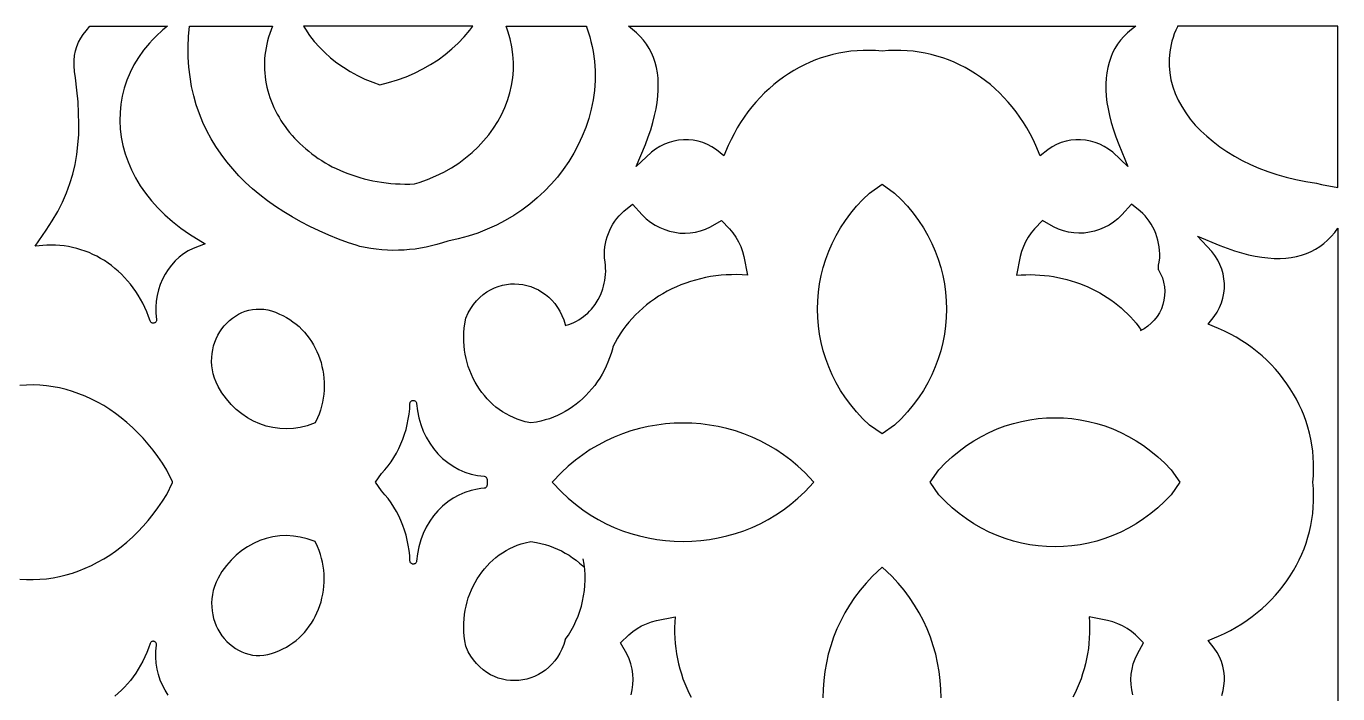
# Model space of a CAD drawing. Extents: x -1917 to -261, y -485 to 605.
# Drawn here: x -909.6 to -791.6, y 475.1 to 535.1 of the extents above; entities that cross this region are included whole.
import ezdxf

# ---------------------------------------------------------------- set-up
doc = ezdxf.new("R2010")
doc.units = 0
doc.layers.add('LAYER_1', color=18, linetype='CONTINUOUS')

msp = doc.modelspace()

# ---------------------------------------------------------------- linework, layer by layer
at = {"layer": 'LAYER_1'}
for points in [[(-903.85, 535.12), (-896.85, 535.12), (-897.27, 534.79), (-897.91, 534.2), (-898.2, 533.91), (-898.48, 533.6), (-899.01, 532.97), (-899.47, 532.32), (-899.88, 531.66), (-900.22, 530.97), (-900.52, 530.27), (-900.75, 529.56), (-900.94, 528.84), (-901.06, 528.11), (-901.13, 527.37), (-901.15, 526.63), (-901.11, 525.89), (-901.02, 525.14), (-900.87, 524.4), (-900.67, 523.66), (-900.41, 522.93), (-900.1, 522.21), (-899.73, 521.49), (-899.31, 520.79), (-898.84, 520.11), (-898.31, 519.44), (-897.73, 518.79), (-897.1, 518.16), (-896.41, 517.56), (-895.66, 516.98), (-894.87, 516.43), (-893.47, 515.58), (-894.54, 515.16), (-894.99, 514.93), (-895.41, 514.67), (-895.8, 514.37), (-896.17, 514.03), (-896.5, 513.66), (-896.81, 513.26), (-897.08, 512.84), (-897.31, 512.39), (-897.51, 511.92), (-897.67, 511.43), (-897.79, 510.92), (-897.88, 510.4), (-897.91, 509.87), (-897.91, 509.33), (-897.85, 508.78), (-897.85, 508.71), (-897.86, 508.65), (-897.88, 508.6), (-897.91, 508.55), (-897.95, 508.51), (-897.99, 508.48), (-898.03, 508.46), (-898.08, 508.44), (-898.13, 508.43), (-898.18, 508.43), (-898.23, 508.44), (-898.28, 508.46), (-898.33, 508.49), (-898.37, 508.53), (-898.4, 508.58), (-898.43, 508.64), (-898.57, 509.05), (-898.73, 509.45), (-898.9, 509.84), (-899.08, 510.22), (-899.28, 510.59), (-899.49, 510.94), (-899.71, 511.29), (-899.95, 511.62), (-900.2, 511.94), (-900.45, 512.25), (-900.72, 512.55), (-901, 512.83), (-901.29, 513.11), (-901.59, 513.36), (-901.9, 513.61), (-902.21, 513.84), (-902.54, 514.06), (-902.87, 514.26), (-903.21, 514.45), (-903.56, 514.62), (-903.91, 514.78), (-904.27, 514.92), (-904.64, 515.04), (-905.01, 515.15), (-905.39, 515.25), (-905.77, 515.32), (-906.15, 515.38), (-906.54, 515.42), (-906.93, 515.45), (-907.33, 515.45), (-907.72, 515.44), (-908.77, 515.36), (-907.77, 516.78), (-907.22, 517.63), (-906.73, 518.48), (-906.31, 519.32), (-905.94, 520.15), (-905.63, 521), (-905.38, 521.84), (-905.17, 522.7), (-905.02, 523.58), (-904.91, 524.47), (-904.84, 525.39), (-904.82, 526.34), (-904.85, 527.31), (-904.9, 528.33), (-905, 529.38), (-905.13, 530.47), (-905.22, 531.04), (-905.26, 531.56), (-905.26, 532.05), (-905.21, 532.5), (-905.13, 532.92), (-905.01, 533.31), (-904.85, 533.68), (-904.65, 534.04), (-904.43, 534.38), (-904.18, 534.72)], [(-894.88, 535.12), (-887.41, 535.12), (-887.54, 534.8), (-887.66, 534.47), (-887.77, 534.15), (-887.86, 533.82), (-887.94, 533.5), (-888, 533.17), (-888.06, 532.85), (-888.1, 532.52), (-888.13, 532.2), (-888.14, 531.87), (-888.14, 531.55), (-888.14, 531.23), (-888.12, 530.91), (-888.08, 530.59), (-888.04, 530.27), (-887.98, 529.95), (-887.92, 529.64), (-887.84, 529.33), (-887.75, 529.02), (-887.65, 528.71), (-887.54, 528.41), (-887.42, 528.11), (-887.29, 527.81), (-887.15, 527.51), (-887, 527.22), (-886.83, 526.94), (-886.66, 526.65), (-886.48, 526.38), (-886.29, 526.1), (-886.09, 525.83), (-885.88, 525.57), (-885.66, 525.31), (-885.43, 525.06), (-885.19, 524.81), (-884.95, 524.57), (-884.69, 524.33), (-884.43, 524.1), (-884.16, 523.88), (-883.88, 523.66), (-883.59, 523.45), (-883.3, 523.24), (-882.99, 523.05), (-882.68, 522.86), (-882.36, 522.68), (-882.04, 522.5), (-881.7, 522.34), (-881.36, 522.18), (-881.02, 522.03), (-880.66, 521.89), (-880.3, 521.76), (-879.94, 521.64), (-879.56, 521.52), (-879.19, 521.42), (-878.8, 521.32), (-878.41, 521.24), (-878.01, 521.17), (-877.61, 521.1), (-877.2, 521.05), (-876.79, 521), (-876.37, 520.97), (-875.95, 520.95), (-875.52, 520.94), (-875.08, 520.94), (-874.65, 520.96), (-874.24, 521.08), (-873.47, 521.35), (-872.72, 521.67), (-872, 522.02), (-871.32, 522.41), (-870.67, 522.83), (-870.06, 523.29), (-869.48, 523.77), (-868.94, 524.28), (-868.44, 524.81), (-867.97, 525.37), (-867.55, 525.95), (-867.17, 526.55), (-866.83, 527.17), (-866.54, 527.81), (-866.29, 528.46), (-866.08, 529.13), (-865.93, 529.8), (-865.82, 530.49), (-865.76, 531.18), (-865.75, 531.87), (-865.8, 532.57), (-865.9, 533.27), (-866.05, 533.98), (-866.26, 534.67), (-866.42, 535.12), (-859.18, 535.12), (-859.17, 535.07), (-859.02, 534.62), (-858.89, 534.18), (-858.78, 533.74), (-858.68, 533.3), (-858.6, 532.85), (-858.48, 531.98), (-858.42, 531.1), (-858.42, 530.23), (-858.48, 529.36), (-858.59, 528.51), (-858.76, 527.67), (-858.97, 526.84), (-859.24, 526.03), (-859.56, 525.23), (-859.92, 524.45), (-860.32, 523.7), (-860.77, 522.96), (-861.27, 522.26), (-861.8, 521.57), (-862.37, 520.92), (-862.97, 520.29), (-863.61, 519.69), (-864.29, 519.13), (-865, 518.6), (-865.73, 518.11), (-866.5, 517.66), (-867.29, 517.24), (-868.11, 516.87), (-868.96, 516.54), (-869.82, 516.25), (-870.71, 516.02), (-871.66, 515.82), (-872.14, 515.65), (-872.63, 515.51), (-873.11, 515.38), (-873.6, 515.27), (-874.1, 515.18), (-874.59, 515.1), (-875.09, 515.05), (-875.59, 515.01), (-876.09, 514.99), (-876.59, 514.98), (-877.09, 515), (-877.59, 515.03), (-878.09, 515.08), (-878.58, 515.15), (-879.08, 515.24), (-879.57, 515.34), (-879.89, 515.45), (-880.58, 515.66), (-881.48, 515.99), (-882.36, 516.35), (-883.21, 516.72), (-884.05, 517.12), (-884.86, 517.54), (-885.65, 517.98), (-886.41, 518.45), (-887.15, 518.93), (-887.87, 519.44), (-888.55, 519.97), (-889.21, 520.52), (-889.84, 521.09), (-890.44, 521.69), (-891, 522.31), (-891.54, 522.95), (-892.04, 523.61), (-892.5, 524.3), (-892.93, 525), (-893.32, 525.73), (-893.68, 526.48), (-893.99, 527.26), (-894.27, 528.05), (-894.5, 528.87), (-894.69, 529.7), (-894.83, 530.56), (-894.94, 531.44), (-894.99, 532.34), (-895, 533.26), (-894.96, 534.2)], [(-884.62, 535.12), (-884.46, 534.85), (-884.08, 534.29), (-883.66, 533.75), (-883.2, 533.24), (-882.71, 532.75), (-882.19, 532.28), (-881.63, 531.84), (-881.04, 531.43), (-880.43, 531.04), (-879.78, 530.69), (-879.11, 530.37), (-878.41, 530.08), (-877.76, 529.86), (-877, 530.05), (-876.19, 530.3), (-875.4, 530.58), (-874.64, 530.91), (-873.9, 531.28), (-873.2, 531.68), (-872.52, 532.11), (-871.88, 532.58), (-871.28, 533.08), (-870.71, 533.61), (-870.18, 534.17), (-869.68, 534.76), (-869.42, 535.12)], [(-832.61, 532.88), (-832.61, 532.88), (-833.2, 532.93), (-833.76, 532.95), (-834.31, 532.95), (-834.86, 532.92), (-835.41, 532.87), (-835.95, 532.79), (-836.49, 532.7), (-837.02, 532.58), (-837.55, 532.44), (-838.07, 532.27), (-838.58, 532.09), (-839.08, 531.88), (-839.58, 531.65), (-840.07, 531.41), (-840.54, 531.14), (-841.01, 530.85), (-841.47, 530.54), (-841.91, 530.22), (-842.35, 529.87), (-842.77, 529.51), (-843.18, 529.13), (-843.57, 528.73), (-843.95, 528.31), (-844.32, 527.88), (-844.67, 527.43), (-845.01, 526.96), (-845.33, 526.48), (-845.64, 525.98), (-845.92, 525.46), (-846.19, 524.94), (-846.44, 524.39), (-846.83, 523.47), (-847.51, 524.01), (-847.9, 524.27), (-848.31, 524.48), (-848.73, 524.66), (-849.15, 524.78), (-849.59, 524.87), (-850.02, 524.92), (-850.46, 524.92), (-850.9, 524.88), (-851.33, 524.8), (-851.76, 524.68), (-852.18, 524.52), (-852.58, 524.32), (-852.97, 524.07), (-853.35, 523.79), (-854.71, 522.52), (-853.89, 524.5), (-853.63, 525.17), (-853.41, 525.82), (-853.22, 526.46), (-853.06, 527.09), (-852.93, 527.69), (-852.83, 528.28), (-852.77, 528.85), (-852.73, 529.4), (-852.73, 529.93), (-852.75, 530.44), (-852.81, 530.94), (-852.9, 531.41), (-853.02, 531.87), (-853.16, 532.3), (-853.34, 532.72), (-853.55, 533.12), (-853.79, 533.5), (-854.05, 533.87), (-854.35, 534.21), (-854.68, 534.53), (-855.04, 534.84), (-855.42, 535.12), (-832.61, 535.12), (-809.8, 535.12), (-810.17, 534.84), (-810.54, 534.53), (-810.87, 534.21), (-811.16, 533.87), (-811.43, 533.5), (-811.67, 533.12), (-811.88, 532.72), (-812.05, 532.3), (-812.2, 531.87), (-812.32, 531.41), (-812.41, 530.94), (-812.46, 530.44), (-812.49, 529.93), (-812.49, 529.4), (-812.45, 528.85), (-812.39, 528.28), (-812.29, 527.69), (-812.16, 527.09), (-812, 526.46), (-811.81, 525.82), (-811.59, 525.17), (-811.33, 524.5), (-810.5, 522.52), (-811.87, 523.79), (-812.25, 524.07), (-812.64, 524.32), (-813.04, 524.52), (-813.46, 524.68), (-813.88, 524.8), (-814.32, 524.88), (-814.76, 524.92), (-815.19, 524.92), (-815.63, 524.87), (-816.06, 524.78), (-816.49, 524.66), (-816.91, 524.48), (-817.31, 524.27), (-817.71, 524.01), (-818.39, 523.47), (-818.78, 524.39), (-819.03, 524.94), (-819.3, 525.46), (-819.58, 525.98), (-819.89, 526.48), (-820.21, 526.96), (-820.55, 527.43), (-820.9, 527.88), (-821.27, 528.31), (-821.65, 528.73), (-822.04, 529.13), (-822.45, 529.51), (-822.87, 529.87), (-823.31, 530.22), (-823.75, 530.54), (-824.21, 530.85), (-824.68, 531.14), (-825.15, 531.41), (-825.64, 531.65), (-826.13, 531.88), (-826.64, 532.09), (-827.15, 532.27), (-827.67, 532.44), (-828.19, 532.58), (-828.73, 532.7), (-829.26, 532.79), (-829.81, 532.87), (-830.35, 532.92), (-830.91, 532.95), (-831.46, 532.95), (-832.02, 532.93), (-832.61, 532.88)], [(-832.61, 520.92), (-831.48, 520.13), (-830.88, 519.55), (-830.32, 518.94), (-829.8, 518.31), (-829.32, 517.66), (-828.88, 516.99), (-828.49, 516.31), (-828.14, 515.61), (-827.82, 514.9), (-827.55, 514.18), (-827.33, 513.45), (-827.14, 512.71), (-826.99, 511.96), (-826.89, 511.21), (-826.83, 510.45), (-826.81, 509.7), (-826.83, 508.94), (-826.89, 508.19), (-826.99, 507.44), (-827.14, 506.69), (-827.33, 505.95), (-827.55, 505.22), (-827.82, 504.5), (-828.14, 503.79), (-828.49, 503.09), (-828.88, 502.4), (-829.32, 501.74), (-829.8, 501.09), (-830.32, 500.46), (-830.88, 499.85), (-831.48, 499.27), (-832.61, 498.48), (-833.74, 499.27), (-834.34, 499.85), (-834.9, 500.46), (-835.42, 501.09), (-835.9, 501.74), (-836.34, 502.4), (-836.73, 503.09), (-837.08, 503.79), (-837.39, 504.5), (-837.66, 505.22), (-837.89, 505.95), (-838.08, 506.69), (-838.22, 507.44), (-838.33, 508.19), (-838.39, 508.94), (-838.41, 509.7), (-838.39, 510.45), (-838.33, 511.21), (-838.22, 511.96), (-838.08, 512.71), (-837.89, 513.45), (-837.66, 514.18), (-837.39, 514.9), (-837.08, 515.61), (-836.73, 516.31), (-836.34, 516.99), (-835.9, 517.66), (-835.42, 518.31), (-834.9, 518.94), (-834.34, 519.55), (-833.74, 520.13)], [(-856.81, 506.31), (-856.86, 506.1), (-856.97, 505.71), (-857.11, 505.31), (-857.26, 504.93), (-857.42, 504.56), (-857.6, 504.19), (-857.79, 503.84), (-858, 503.5), (-858.22, 503.16), (-858.45, 502.84), (-858.7, 502.53), (-858.96, 502.23), (-859.23, 501.94), (-859.51, 501.66), (-859.81, 501.4), (-860.11, 501.16), (-860.43, 500.92), (-860.75, 500.71), (-861.09, 500.5), (-861.44, 500.32), (-861.79, 500.14), (-862.15, 499.99), (-862.52, 499.85), (-862.9, 499.74), (-863.29, 499.64), (-863.68, 499.55), (-864.2, 499.47), (-864.69, 499.58), (-865.05, 499.68), (-865.41, 499.81), (-865.75, 499.95), (-866.09, 500.1), (-866.42, 500.28), (-866.73, 500.47), (-867.03, 500.68), (-867.33, 500.9), (-867.61, 501.14), (-867.87, 501.39), (-868.13, 501.65), (-868.37, 501.93), (-868.6, 502.22), (-868.82, 502.52), (-869.02, 502.83), (-869.21, 503.15), (-869.38, 503.48), (-869.54, 503.82), (-869.68, 504.17), (-869.81, 504.53), (-869.92, 504.89), (-870.01, 505.26), (-870.09, 505.64), (-870.15, 506.02), (-870.19, 506.41), (-870.22, 506.8), (-870.22, 507.19), (-870.21, 507.59), (-870.18, 507.98), (-870.13, 508.38), (-870.04, 508.88), (-869.81, 509.37), (-869.59, 509.76), (-869.34, 510.12), (-869.07, 510.45), (-868.78, 510.74), (-868.48, 511.01), (-868.15, 511.24), (-867.82, 511.44), (-867.47, 511.6), (-867.12, 511.74), (-866.75, 511.84), (-866.39, 511.92), (-866.02, 511.96), (-865.65, 511.97), (-865.28, 511.95), (-864.91, 511.9), (-864.55, 511.82), (-864.2, 511.72), (-863.85, 511.58), (-863.51, 511.42), (-863.19, 511.23), (-862.87, 511.01), (-862.57, 510.76), (-862.29, 510.49), (-862.03, 510.19), (-861.79, 509.86), (-861.58, 509.51), (-861.39, 509.13), (-861.23, 508.73), (-861.1, 508.31), (-861.08, 508.24), (-861.01, 508.26), (-860.77, 508.33), (-860.54, 508.42), (-860.31, 508.51), (-860.08, 508.62), (-859.87, 508.75), (-859.66, 508.88), (-859.46, 509.03), (-859.26, 509.18), (-859.07, 509.35), (-858.9, 509.53), (-858.73, 509.71), (-858.42, 510.12), (-858.14, 510.55), (-857.91, 511.02), (-857.72, 511.52), (-857.65, 511.76), (-857.59, 512.02), (-857.54, 512.28), (-857.5, 512.55), (-857.48, 512.82), (-857.46, 513.1), (-857.47, 513.37), (-857.48, 513.65), (-857.51, 513.93), (-857.57, 514.3), (-857.58, 514.66), (-857.56, 514.98), (-857.53, 515.3), (-857.48, 515.61), (-857.41, 515.91), (-857.32, 516.21), (-857.22, 516.5), (-857.1, 516.79), (-856.96, 517.06), (-856.81, 517.33), (-856.64, 517.59), (-856.46, 517.83), (-856.26, 518.07), (-856.05, 518.29), (-855.82, 518.5), (-855.04, 519.13), (-854.18, 518.17), (-853.81, 517.82), (-853.42, 517.52), (-853.02, 517.25), (-852.59, 517.03), (-852.15, 516.84), (-851.71, 516.7), (-851.25, 516.6), (-850.79, 516.54), (-850.32, 516.52), (-849.85, 516.55), (-849.39, 516.62), (-848.92, 516.73), (-848.47, 516.89), (-848.02, 517.1), (-847.05, 517.66), (-846.32, 516.92), (-846.02, 516.56), (-845.76, 516.17), (-845.52, 515.76), (-845.32, 515.33), (-845.16, 514.88), (-845.03, 514.42), (-844.7, 512.75), (-845.19, 512.78), (-845.67, 512.8), (-846.15, 512.79), (-846.62, 512.77), (-847.09, 512.74), (-847.56, 512.69), (-848.02, 512.62), (-848.48, 512.53), (-848.94, 512.43), (-849.38, 512.31), (-849.82, 512.18), (-850.26, 512.04), (-850.69, 511.87), (-851.1, 511.7), (-851.52, 511.51), (-851.92, 511.3), (-852.31, 511.08), (-852.7, 510.85), (-853.07, 510.6), (-853.43, 510.35), (-853.79, 510.07), (-854.13, 509.79), (-854.46, 509.49), (-854.77, 509.18), (-855.08, 508.86), (-855.37, 508.53), (-855.64, 508.19), (-855.91, 507.83), (-856.15, 507.47), (-856.39, 507.09), (-856.6, 506.7)], [(-888.56, 499.38), (-889.13, 499.63), (-889.67, 499.93), (-890.19, 500.29), (-890.68, 500.69), (-891.14, 501.14), (-891.57, 501.63), (-891.96, 502.18), (-892.31, 502.76), (-892.48, 503.13), (-892.63, 503.5), (-892.74, 503.87), (-892.82, 504.24), (-892.87, 504.61), (-892.89, 504.98), (-892.88, 505.34), (-892.85, 505.7), (-892.79, 506.05), (-892.71, 506.39), (-892.6, 506.72), (-892.47, 507.04), (-892.32, 507.35), (-892.15, 507.65), (-891.96, 507.93), (-891.75, 508.19), (-891.52, 508.44), (-891.28, 508.67), (-891.03, 508.88), (-890.75, 509.07), (-890.47, 509.24), (-890.17, 509.39), (-889.87, 509.51), (-889.55, 509.6), (-889.22, 509.67), (-888.89, 509.71), (-888.55, 509.71), (-888.2, 509.69), (-887.85, 509.63), (-887.5, 509.54), (-887.15, 509.42), (-886.8, 509.26), (-886.48, 509.12), (-886.17, 508.95), (-885.87, 508.77), (-885.58, 508.57), (-885.3, 508.35), (-885.03, 508.13), (-884.78, 507.88), (-884.54, 507.63), (-884.32, 507.36), (-884.11, 507.08), (-883.91, 506.8), (-883.73, 506.5), (-883.57, 506.19), (-883.42, 505.88), (-883.28, 505.55), (-883.16, 505.22), (-883.05, 504.89), (-882.97, 504.54), (-882.89, 504.2), (-882.84, 503.85), (-882.8, 503.49), (-882.78, 503.14), (-882.77, 502.78), (-882.78, 502.42), (-882.81, 502.06), (-882.86, 501.7), (-882.92, 501.34), (-883.01, 500.98), (-883.11, 500.62), (-883.23, 500.27), (-883.37, 499.92), (-883.58, 499.47), (-884.3, 499.22), (-884.92, 499.06), (-885.54, 498.97), (-886.16, 498.94), (-886.77, 498.96), (-887.38, 499.05), (-887.98, 499.19)], [(-878.15, 494.14), (-877.61, 494.92), (-877.31, 495.26), (-877.02, 495.62), (-876.76, 495.99), (-876.51, 496.37), (-876.28, 496.76), (-876.07, 497.17), (-875.87, 497.59), (-875.7, 498.01), (-875.55, 498.45), (-875.41, 498.89), (-875.3, 499.34), (-875.21, 499.8), (-875.14, 500.26), (-875.08, 500.73), (-875.06, 501.21), (-875.05, 501.28), (-875.03, 501.33), (-875, 501.38), (-874.96, 501.42), (-874.92, 501.46), (-874.87, 501.48), (-874.82, 501.49), (-874.77, 501.5), (-874.72, 501.5), (-874.67, 501.49), (-874.62, 501.46), (-874.57, 501.44), (-874.54, 501.4), (-874.5, 501.35), (-874.48, 501.29), (-874.47, 501.23), (-874.39, 500.56), (-874.26, 499.93), (-874.09, 499.32), (-873.86, 498.74), (-873.59, 498.18), (-873.28, 497.66), (-872.93, 497.16), (-872.54, 496.71), (-872.12, 496.29), (-871.66, 495.92), (-871.17, 495.59), (-870.66, 495.3), (-870.12, 495.06), (-869.56, 494.88), (-868.98, 494.75), (-868.68, 494.71), (-868.38, 494.68), (-868.31, 494.66), (-868.26, 494.64), (-868.21, 494.6), (-868.17, 494.54), (-868.14, 494.47), (-868.12, 494.38), (-868.11, 494.27), (-868.11, 494.14), (-868.11, 494.01), (-868.12, 493.9), (-868.14, 493.81), (-868.17, 493.74), (-868.21, 493.69), (-868.26, 493.65), (-868.31, 493.62), (-868.38, 493.61), (-868.68, 493.58), (-868.98, 493.53), (-869.56, 493.4), (-870.12, 493.22), (-870.66, 492.98), (-871.17, 492.7), (-871.66, 492.37), (-872.12, 491.99), (-872.54, 491.57), (-872.93, 491.12), (-873.28, 490.63), (-873.59, 490.1), (-873.86, 489.55), (-874.09, 488.96), (-874.26, 488.35), (-874.39, 487.72), (-874.47, 487.06), (-874.48, 486.99), (-874.5, 486.93), (-874.54, 486.89), (-874.57, 486.85), (-874.62, 486.82), (-874.67, 486.8), (-874.72, 486.79), (-874.77, 486.78), (-874.82, 486.79), (-874.87, 486.8), (-874.92, 486.83), (-874.96, 486.86), (-875, 486.9), (-875.03, 486.95), (-875.05, 487.01), (-875.06, 487.07), (-875.08, 487.55), (-875.14, 488.02), (-875.21, 488.48), (-875.3, 488.94), (-875.41, 489.39), (-875.55, 489.84), (-875.7, 490.27), (-875.87, 490.7), (-876.07, 491.11), (-876.28, 491.52), (-876.51, 491.91), (-876.76, 492.3), (-877.02, 492.67), (-877.31, 493.02), (-877.61, 493.36)], [(-862.26, 494.14), (-861.44, 493.27), (-860.82, 492.7), (-860.18, 492.17), (-859.52, 491.67), (-858.84, 491.22), (-858.14, 490.8), (-857.43, 490.42), (-856.7, 490.09), (-855.95, 489.79), (-855.19, 489.53), (-854.43, 489.32), (-853.65, 489.14), (-852.87, 489), (-852.08, 488.9), (-851.29, 488.84), (-850.5, 488.82), (-849.7, 488.84), (-848.91, 488.9), (-848.13, 489), (-847.34, 489.14), (-846.57, 489.32), (-845.8, 489.53), (-845.04, 489.79), (-844.3, 490.09), (-843.57, 490.42), (-842.85, 490.8), (-842.15, 491.22), (-841.47, 491.67), (-840.81, 492.17), (-840.17, 492.7), (-839.56, 493.27), (-838.73, 494.14), (-839.56, 495.01), (-840.17, 495.58), (-840.81, 496.12), (-841.47, 496.61), (-842.15, 497.07), (-842.85, 497.48), (-843.57, 497.86), (-844.3, 498.2), (-845.04, 498.49), (-845.8, 498.75), (-846.57, 498.97), (-847.34, 499.15), (-848.13, 499.28), (-848.91, 499.38), (-849.7, 499.44), (-850.5, 499.46), (-851.29, 499.44), (-852.08, 499.38), (-852.87, 499.28), (-853.65, 499.15), (-854.43, 498.97), (-855.19, 498.75), (-855.95, 498.49), (-856.7, 498.2), (-857.43, 497.86), (-858.14, 497.48), (-858.84, 497.07), (-859.52, 496.61), (-860.18, 496.12), (-860.82, 495.58), (-861.44, 495.01)], [(-828.28, 494.14), (-827.49, 495.27), (-826.9, 495.88), (-826.29, 496.44), (-825.66, 496.95), (-825.01, 497.43), (-824.35, 497.87), (-823.66, 498.26), (-822.97, 498.62), (-822.25, 498.93), (-821.53, 499.2), (-820.8, 499.42), (-820.06, 499.61), (-819.31, 499.76), (-818.56, 499.86), (-817.81, 499.92), (-817.05, 499.94), (-816.3, 499.92), (-815.54, 499.86), (-814.79, 499.76), (-814.04, 499.61), (-813.3, 499.42), (-812.57, 499.2), (-811.85, 498.93), (-811.14, 498.62), (-810.44, 498.26), (-809.76, 497.87), (-809.09, 497.43), (-808.44, 496.95), (-807.81, 496.44), (-807.2, 495.88), (-806.62, 495.27), (-805.83, 494.14), (-806.62, 493.01), (-807.2, 492.41), (-807.81, 491.85), (-808.44, 491.33), (-809.09, 490.85), (-809.76, 490.41), (-810.44, 490.02), (-811.14, 489.67), (-811.85, 489.36), (-812.57, 489.09), (-813.3, 488.86), (-814.04, 488.67), (-814.79, 488.53), (-815.54, 488.42), (-816.3, 488.36), (-817.05, 488.34), (-817.81, 488.36), (-818.56, 488.42), (-819.31, 488.53), (-820.06, 488.67), (-820.8, 488.86), (-821.53, 489.09), (-822.25, 489.36), (-822.97, 489.67), (-823.66, 490.02), (-824.35, 490.41), (-825.01, 490.85), (-825.66, 491.33), (-826.29, 491.85), (-826.9, 492.41), (-827.49, 493.01)], [(-888.56, 488.9), (-889.13, 488.65), (-889.67, 488.35), (-890.19, 488), (-890.68, 487.6), (-891.14, 487.15), (-891.57, 486.65), (-891.96, 486.11), (-892.31, 485.52), (-892.48, 485.15), (-892.63, 484.78), (-892.74, 484.41), (-892.82, 484.04), (-892.87, 483.67), (-892.89, 483.3), (-892.88, 482.94), (-892.85, 482.58), (-892.79, 482.23), (-892.71, 481.89), (-892.6, 481.56), (-892.47, 481.24), (-892.32, 480.93), (-892.15, 480.63), (-891.96, 480.35), (-891.75, 480.09), (-891.52, 479.84), (-891.28, 479.61), (-891.03, 479.4), (-890.75, 479.21), (-890.47, 479.04), (-890.17, 478.9), (-889.87, 478.77), (-889.55, 478.68), (-889.22, 478.61), (-888.89, 478.58), (-888.55, 478.57), (-888.2, 478.59), (-887.85, 478.65), (-887.5, 478.74), (-887.15, 478.86), (-886.8, 479.02), (-886.48, 479.17), (-886.17, 479.33), (-885.87, 479.52), (-885.58, 479.71), (-885.3, 479.93), (-885.03, 480.16), (-884.78, 480.4), (-884.54, 480.65), (-884.32, 480.92), (-884.11, 481.2), (-883.91, 481.49), (-883.73, 481.78), (-883.57, 482.09), (-883.42, 482.41), (-883.28, 482.73), (-883.16, 483.06), (-883.05, 483.4), (-882.97, 483.74), (-882.89, 484.09), (-882.84, 484.44), (-882.8, 484.79), (-882.78, 485.15), (-882.77, 485.51), (-882.78, 485.87), (-882.81, 486.23), (-882.86, 486.59), (-882.92, 486.95), (-883.01, 487.3), (-883.11, 487.66), (-883.23, 488.01), (-883.37, 488.36), (-883.58, 488.81), (-884.3, 489.07), (-884.92, 489.22), (-885.54, 489.31), (-886.16, 489.35), (-886.77, 489.32), (-887.38, 489.23), (-887.98, 489.09)]]:
    msp.add_lwpolyline(points, close=True, dxfattribs=at)
for points in [[(-798.79, 535.12), (-806.03, 535.12), (-806.05, 535.08), (-806.2, 534.76), (-806.33, 534.44), (-806.44, 534.11), (-806.54, 533.79), (-806.62, 533.47), (-806.74, 532.82), (-806.8, 532.18), (-806.8, 531.55), (-806.74, 530.92), (-806.63, 530.29), (-806.46, 529.68), (-806.24, 529.07), (-805.98, 528.48), (-805.66, 527.9), (-805.3, 527.33), (-804.89, 526.78), (-804.44, 526.24), (-803.95, 525.73), (-803.42, 525.23), (-802.85, 524.75), (-802.25, 524.29), (-801.6, 523.86), (-800.93, 523.45), (-800.22, 523.06), (-799.48, 522.7), (-798.72, 522.37), (-797.92, 522.07), (-797.11, 521.79), (-796.26, 521.55), (-795.4, 521.35), (-794.51, 521.17), (-793.55, 521.03), (-793.08, 520.91), (-792.6, 520.8), (-792.12, 520.71), (-791.63, 520.63)], [(-791.63, 535.12), (-798.79, 535.12)], [(-791.63, 520.63), (-791.63, 535.12)], [(-807.75, 513.23), (-807.75, 513.37), (-807.74, 513.65), (-807.7, 513.93), (-807.64, 514.3), (-807.64, 514.66), (-807.66, 514.98), (-807.69, 515.3), (-807.74, 515.61), (-807.81, 515.91), (-807.9, 516.21), (-808, 516.5), (-808.12, 516.79), (-808.26, 517.06), (-808.41, 517.33), (-808.58, 517.59), (-808.76, 517.83), (-808.96, 518.07), (-809.17, 518.29), (-809.39, 518.5), (-810.18, 519.13), (-811.04, 518.17), (-811.41, 517.82), (-811.8, 517.52), (-812.2, 517.25), (-812.63, 517.03), (-813.06, 516.84), (-813.51, 516.7), (-813.97, 516.6), (-814.43, 516.54), (-814.9, 516.52), (-815.37, 516.55), (-815.83, 516.62), (-816.29, 516.73), (-816.75, 516.89), (-817.2, 517.1), (-818.17, 517.66), (-818.9, 516.92), (-819.19, 516.56), (-819.46, 516.17), (-819.7, 515.76), (-819.9, 515.33), (-820.06, 514.88), (-820.19, 514.42), (-820.51, 512.75), (-820.09, 512.78), (-819.67, 512.79), (-819.25, 512.8), (-818.83, 512.79), (-818.42, 512.76), (-818, 512.73), (-817.59, 512.68), (-817.19, 512.62), (-816.79, 512.54), (-816.39, 512.46), (-815.99, 512.36), (-815.6, 512.25), (-815.22, 512.13), (-814.84, 511.99), (-814.47, 511.85), (-814.1, 511.69), (-813.74, 511.53), (-813.39, 511.35), (-813.04, 511.16), (-812.7, 510.96), (-812.37, 510.75), (-812.04, 510.53), (-811.72, 510.3), (-811.42, 510.06), (-811.12, 509.81), (-810.83, 509.55), (-810.55, 509.28), (-810.28, 509.01), (-810.01, 508.72), (-809.76, 508.43), (-809.52, 508.12), (-809.3, 507.81)], [(-802.07, 474.99), (-801.95, 475.42), (-801.87, 475.85), (-801.83, 476.29), (-801.83, 476.73), (-801.88, 477.16), (-801.97, 477.6), (-802.1, 478.02), (-802.27, 478.44), (-802.48, 478.85), (-802.74, 479.24), (-803.28, 479.92), (-802.36, 480.31), (-801.82, 480.56), (-801.29, 480.83), (-800.77, 481.12), (-800.27, 481.42), (-799.79, 481.74), (-799.32, 482.08), (-798.87, 482.43), (-798.44, 482.8), (-798.02, 483.18), (-797.62, 483.57), (-797.24, 483.98), (-796.88, 484.4), (-796.53, 484.84), (-796.21, 485.28), (-795.9, 485.74), (-795.61, 486.21), (-795.34, 486.68), (-795.1, 487.17), (-794.87, 487.67), (-794.66, 488.17), (-794.48, 488.68), (-794.31, 489.2), (-794.17, 489.73), (-794.05, 490.26), (-793.96, 490.8), (-793.88, 491.34), (-793.83, 491.89), (-793.81, 492.44), (-793.8, 492.99), (-793.82, 493.55), (-793.87, 494.14), (-793.87, 494.14), (-793.87, 494.14), (-793.82, 494.73), (-793.8, 495.29), (-793.81, 495.85), (-793.83, 496.4), (-793.88, 496.94), (-793.96, 497.49), (-794.05, 498.02), (-794.17, 498.56), (-794.31, 499.08), (-794.48, 499.6), (-794.66, 500.11), (-794.87, 500.62), (-795.1, 501.11), (-795.34, 501.6), (-795.61, 502.07), (-795.9, 502.54), (-796.21, 503), (-796.53, 503.44), (-796.88, 503.88), (-797.24, 504.3), (-797.62, 504.71), (-798.02, 505.1), (-798.44, 505.49), (-798.87, 505.85), (-799.32, 506.21), (-799.79, 506.54), (-800.27, 506.86), (-800.77, 507.17), (-801.29, 507.45), (-801.82, 507.72), (-802.36, 507.97), (-803.28, 508.36), (-802.74, 509.05), (-802.48, 509.44), (-802.27, 509.84), (-802.1, 510.26), (-801.97, 510.69), (-801.88, 511.12), (-801.83, 511.56), (-801.83, 512), (-801.87, 512.43), (-801.95, 512.87), (-802.07, 513.29), (-802.23, 513.71), (-802.43, 514.11), (-802.68, 514.51), (-802.97, 514.88), (-804.23, 516.25), (-802.25, 515.42), (-801.58, 515.17), (-800.93, 514.94), (-800.29, 514.75), (-799.67, 514.59), (-799.06, 514.46), (-798.47, 514.36), (-797.91, 514.3), (-797.35, 514.26), (-796.82, 514.26), (-796.31, 514.29), (-795.82, 514.34), (-795.34, 514.43), (-794.88, 514.55), (-794.45, 514.7), (-794.03, 514.87), (-793.63, 515.08), (-793.25, 515.32), (-792.89, 515.59), (-792.54, 515.89), (-792.22, 516.22), (-791.91, 516.58), (-791.63, 516.96), (-791.63, 494.14), (-791.63, 471.33)], [(-910.14, 485.44), (-909.54, 485.4), (-908.94, 485.39), (-908.34, 485.42), (-907.75, 485.47), (-907.15, 485.55), (-906.56, 485.67), (-905.98, 485.81), (-905.4, 485.98), (-904.82, 486.18), (-904.26, 486.41), (-903.7, 486.66), (-903.14, 486.95), (-902.6, 487.26), (-902.06, 487.6), (-901.53, 487.96), (-901.02, 488.35), (-900.51, 488.77), (-900.01, 489.22), (-899.53, 489.69), (-899.06, 490.19), (-898.6, 490.71), (-898.16, 491.26), (-897.73, 491.83), (-897.31, 492.43), (-896.92, 493.05), (-896.4, 494.11), (-896.4, 494.14), (-896.4, 494.17), (-896.92, 495.23), (-897.31, 495.85), (-897.73, 496.45), (-898.16, 497.02), (-898.6, 497.57), (-899.06, 498.1), (-899.53, 498.59), (-900.01, 499.06), (-900.51, 499.51), (-901.02, 499.93), (-901.53, 500.32), (-902.06, 500.69), (-902.6, 501.03), (-903.14, 501.34), (-903.7, 501.62), (-904.26, 501.88), (-904.82, 502.1), (-905.4, 502.3), (-905.98, 502.47), (-906.56, 502.62), (-907.15, 502.73), (-907.75, 502.81), (-908.34, 502.87), (-908.94, 502.89), (-909.54, 502.88), (-910.14, 502.84)], [(-861.07, 480.04), (-861.08, 480.04), (-861.1, 479.98), (-861.23, 479.55), (-861.39, 479.15), (-861.58, 478.78), (-861.79, 478.42), (-862.03, 478.1), (-862.29, 477.8), (-862.57, 477.52), (-862.87, 477.27), (-863.19, 477.05), (-863.51, 476.86), (-863.85, 476.7), (-864.2, 476.57), (-864.55, 476.46), (-864.91, 476.38), (-865.28, 476.33), (-865.65, 476.32), (-866.02, 476.33), (-866.39, 476.37), (-866.75, 476.44), (-867.12, 476.54), (-867.47, 476.68), (-867.82, 476.85), (-868.15, 477.04), (-868.48, 477.28), (-868.78, 477.54), (-869.07, 477.84), (-869.34, 478.17), (-869.59, 478.52), (-869.81, 478.91), (-870.04, 479.41), (-870.13, 479.9), (-870.18, 480.3), (-870.21, 480.7), (-870.22, 481.09), (-870.22, 481.49), (-870.19, 481.88), (-870.15, 482.26), (-870.09, 482.64), (-870.01, 483.02), (-869.92, 483.39), (-869.81, 483.75), (-869.68, 484.11), (-869.54, 484.46), (-869.38, 484.8), (-869.21, 485.13), (-869.02, 485.45), (-868.82, 485.76), (-868.6, 486.06), (-868.37, 486.35), (-868.13, 486.63), (-867.87, 486.89), (-867.61, 487.15), (-867.33, 487.38), (-867.03, 487.61), (-866.73, 487.81), (-866.42, 488), (-866.09, 488.18), (-865.75, 488.34), (-865.41, 488.48), (-865.05, 488.6), (-864.69, 488.7), (-864.2, 488.81), (-863.68, 488.73), (-863.29, 488.65), (-862.9, 488.55), (-862.52, 488.43), (-862.15, 488.29), (-861.79, 488.14), (-861.44, 487.97), (-861.09, 487.78), (-860.75, 487.58), (-860.43, 487.36), (-860.11, 487.13), (-859.81, 486.88), (-859.51, 486.62), (-859.36, 486.47)], [(-827.29, 474.76), (-827.31, 475.55), (-827.37, 476.34), (-827.47, 477.13), (-827.61, 477.91), (-827.78, 478.69), (-828, 479.45), (-828.26, 480.21), (-828.55, 480.96), (-828.89, 481.69), (-829.27, 482.4), (-829.68, 483.1), (-830.14, 483.78), (-830.63, 484.44), (-831.17, 485.08), (-831.74, 485.7), (-832.61, 486.52), (-833.48, 485.7), (-834.05, 485.08), (-834.58, 484.44), (-835.08, 483.78), (-835.54, 483.1), (-835.95, 482.4), (-836.33, 481.69), (-836.66, 480.96), (-836.96, 480.21), (-837.22, 479.45), (-837.44, 478.69), (-837.61, 477.91), (-837.75, 477.13), (-837.85, 476.34), (-837.91, 475.55), (-837.93, 474.76)], [(-855.17, 475.04), (-855.07, 475.5), (-855.01, 475.97), (-854.99, 476.43), (-855.02, 476.9), (-855.09, 477.36), (-855.2, 477.83), (-855.36, 478.28), (-855.57, 478.73), (-856.13, 479.71), (-855.39, 480.43), (-855.03, 480.73), (-854.64, 480.99), (-854.23, 481.23), (-853.8, 481.43), (-853.35, 481.6), (-852.89, 481.72), (-851.22, 482.05), (-851.25, 481.56), (-851.27, 481.08), (-851.26, 480.61), (-851.24, 480.13), (-851.21, 479.66), (-851.16, 479.19), (-851.09, 478.73), (-851, 478.27), (-850.9, 477.82), (-850.78, 477.37), (-850.65, 476.93), (-850.51, 476.49), (-850.34, 476.07), (-850.17, 475.65), (-849.98, 475.23), (-849.77, 474.83)], [(-810.05, 475.04), (-810.15, 475.5), (-810.21, 475.97), (-810.23, 476.43), (-810.2, 476.9), (-810.13, 477.36), (-810.02, 477.83), (-809.86, 478.28), (-809.65, 478.73), (-809.09, 479.71), (-809.83, 480.43), (-810.19, 480.73), (-810.58, 480.99), (-810.99, 481.23), (-811.42, 481.43), (-811.87, 481.6), (-812.33, 481.72), (-814, 482.05), (-813.97, 481.56), (-813.96, 481.08), (-813.96, 480.61), (-813.98, 480.13), (-814.01, 479.66), (-814.06, 479.19), (-814.13, 478.73), (-814.22, 478.27), (-814.32, 477.82), (-814.44, 477.37), (-814.57, 476.93), (-814.71, 476.49), (-814.88, 476.07), (-815.05, 475.65), (-815.24, 475.23), (-815.45, 474.83)], [(-896.81, 475.02), (-897.08, 475.45), (-897.31, 475.9), (-897.51, 476.37), (-897.67, 476.86), (-897.79, 477.36), (-897.88, 477.88), (-897.91, 478.41), (-897.91, 478.95), (-897.85, 479.51), (-897.85, 479.57), (-897.86, 479.63), (-897.88, 479.68), (-897.91, 479.73), (-897.95, 479.77), (-897.99, 479.8), (-898.03, 479.83), (-898.08, 479.84), (-898.13, 479.85), (-898.18, 479.85), (-898.23, 479.84), (-898.28, 479.82), (-898.33, 479.79), (-898.37, 479.75), (-898.4, 479.7), (-898.43, 479.64), (-898.57, 479.23), (-898.73, 478.83), (-898.9, 478.44), (-899.08, 478.06), (-899.28, 477.7), (-899.49, 477.34), (-899.71, 477), (-899.95, 476.66), (-900.2, 476.34), (-900.45, 476.03), (-900.72, 475.73), (-901, 475.45), (-901.29, 475.18), (-901.59, 474.92)]]:
    msp.add_lwpolyline(points, dxfattribs=at)
for points in [[(-807.75, 513.23, -0.447388), (-809.41, 507.75)], [(-861.09, 480.01, 0.207143), (-859.48, 487.26)]]:
    msp.add_lwpolyline(points, format="xyb", dxfattribs=at)

doc.saveas('drawing.dxf')
